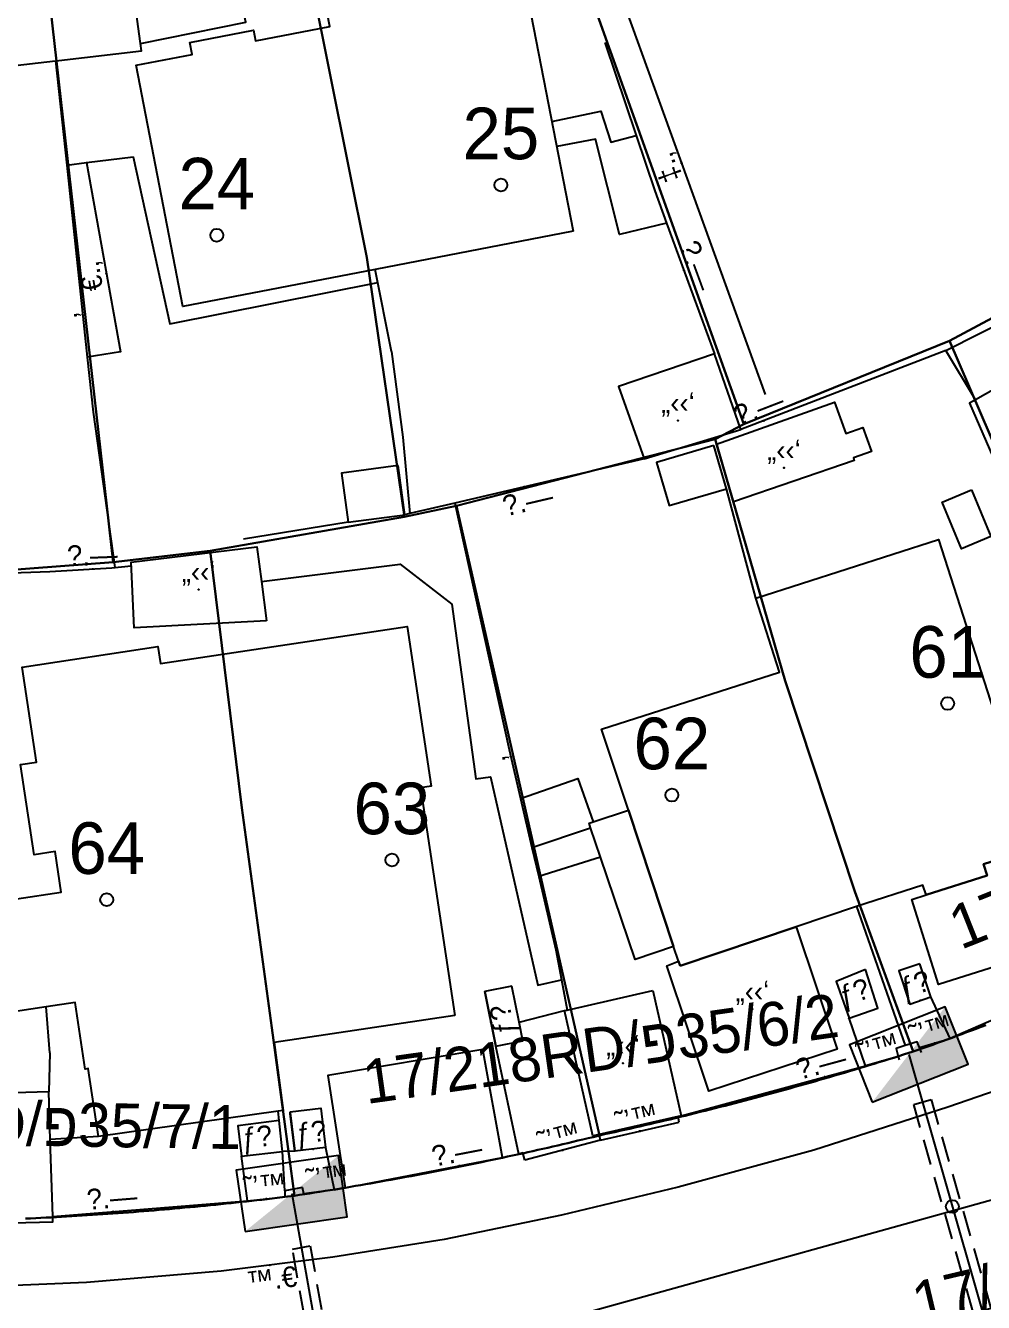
# Model space of a CAD drawing. Header units: metres. Extents: x 218299 to 220222, y 572714 to 574340.
# Drawn here: x 218865.85 to 218902.99, y 573482.52 to 573532.03 of the extents above; entities that cross this region are included whole.
import ezdxf
from ezdxf.enums import TextEntityAlignment as Align

# ---------------------------------------------------------------- set-up
doc = ezdxf.new("R2010")
doc.units = ezdxf.units.M
doc.header["$MEASUREMENT"] = 0
doc.linetypes.add('DASH15', pattern=[1.5, 1, -0.5])
for name, color, linetype in [('1602', 44, 'Continuous'), ('1603', 44, 'Continuous'), ('6151', 102, 'CABLEUNDEXIST03'), ('6261', 7, 'Continuous'), ('6701', 7, 'DASH15'), ('6916', 7, 'Continuous'), ('A_POINTS', 2, 'Continuous'), ('M2200', 253, 'Continuous'), ('M2207', 253, 'Continuous'), ('M2401', 7, 'Continuous'), ('M2404', 7, 'Continuous'), ('M2407', 253, 'Continuous'), ('M2412', 253, 'Continuous'), ('M2420', 253, 'Continuous'), ('M2601', 253, 'Continuous'), ('M2602', 253, 'Continuous'), ('M2604', 253, 'Continuous'), ('M2605', 253, 'Continuous'), ('M2612', 253, 'Continuous')]:
    doc.layers.add(name, color=color, linetype=linetype)
doc.styles.add('HEBTXT', font='HEBTXT')
doc.styles.add('MAVAT_HEBTXT', font='HEBTXT')
doc.linetypes.add('CABLEUNDEXIST03', pattern='A,3.5,[222,elecad.shx,S=0.01,R=0,X=0,Y=0],1.5', length=5)

# ---------------------------------------------------------------- blocks, each defined once
blk = doc.blocks.new('6261')
blk.add_lwpolyline([(-2, -1.2), (2, -1.2), (2, 1.2), (-2, 1.2)], close=True)
at = {"color": 0}
blk.add_solid([(2, 1.2), (-2, -1.2), (2, -1.2)], dxfattribs=at)
at = {"color": 0, "style": 'HEBTXT'}
blk.add_attdef('PIL_NAME', (2.689, 2.418), '', height=1.7, dxfattribs=at)
at = {"style": 'HEBTXT'}
blk.add_attdef('CAMUT_MONIM', (2.489, 0.218), '', height=1.7, dxfattribs=at)
at = {"color": 0, "style": 'HEBTXT', "flags": 1}
for tag, p in [('TYPE', (2.585, -1.773)), ('MAP_TYPE', (2.689, -3.782))]:
    blk.add_attdef(tag, p, '', height=1.7, dxfattribs=at)
blk = doc.blocks.new('6916')
at = {"layer": 'A_POINTS'}
blk.add_circle((0, 0), 0.25, dxfattribs=at)
at = {"color": 0, "style": 'HEBTXT'}
for tag, p in [('HTCH', (0.006, 3.527)), ('PIPE', (0.049, 1.33))]:
    blk.add_attdef(tag, text='', height=1.7, dxfattribs=at).set_placement(p, align=Align.MIDDLE_CENTER)
blk = doc.blocks.new('1603')
at = {"layer": 'A_POINTS'}
blk.add_circle((0, 0), 0.25, dxfattribs=at)
at = {"color": 0, "style": 'HEBTXT'}
blk.add_attdef('PARCEL_NUM', text='', height=2, dxfattribs=at).set_placement((0, 1), align=Align.CENTER)
at = {"color": 0, "style": 'HEBTXT', "flags": 1}
blk.add_attdef('LOT_NUM', text='', height=2, dxfattribs=at).set_placement((0, -2.5), align=Align.CENTER)
blk = doc.blocks.new('M2404')
blk.add_circle((0, 0), 0.025)
at = {"style": 'MAVAT_HEBTXT'}
blk.add_attdef('NAME', text='', height=0.8, dxfattribs=at).set_placement((0, 1.592), align=Align.MIDDLE)
blk = doc.blocks.new('M2601')
blk.add_circle((0, 0), 0.025)
at = {"style": 'MAVAT_HEBTXT'}
blk.add_attdef('NAME', text='', height=0.8, dxfattribs=at).set_placement((0, 1.592), align=Align.MIDDLE)
blk = doc.blocks.new('M2602')
blk.add_circle((0, 0), 0.025)
at = {"style": 'MAVAT_HEBTXT'}
blk.add_attdef('NAME', text='', height=0.8, dxfattribs=at).set_placement((0, 1.592), align=Align.MIDDLE)
blk = doc.blocks.new('M2604')
blk.add_circle((0, 0), 0.025)
at = {"style": 'MAVAT_HEBTXT'}
blk.add_attdef('NAME', text='', height=0.8, dxfattribs=at).set_placement((0, 1.592), align=Align.MIDDLE)
blk = doc.blocks.new('M2605')
blk.add_circle((0, 0), 0.025)
at = {"style": 'MAVAT_HEBTXT'}
blk.add_attdef('NAME', text='', height=0.8, dxfattribs=at).set_placement((0, 1.592), align=Align.MIDDLE)
blk = doc.blocks.new('M2612')
blk.add_circle((0, 0), 0.025)
at = {"style": 'MAVAT_HEBTXT'}
blk.add_attdef('NAME', text='', height=0.8, dxfattribs=at).set_placement((0, 1.592), align=Align.MIDDLE)
blk = doc.blocks.new('M2207')
blk.add_circle((0, 0), 0.025)
at = {"style": 'MAVAT_HEBTXT'}
blk.add_attdef('NAME', text='', height=0.8, dxfattribs=at).set_placement((0, 1.592), align=Align.MIDDLE)
blk = doc.blocks.new('M2412')
blk.add_circle((0, 0), 0.025)
at = {"style": 'MAVAT_HEBTXT'}
blk.add_attdef('NAME', text='', height=0.8, dxfattribs=at).set_placement((0, 1.592), align=Align.MIDDLE)
blk = doc.blocks.new('111')
at = {"layer": 'M2200'}
for points in [[(218887.091, 573524.059, 579.951), (218879.403, 573522.576, 579.951), (218871.952, 573521.138, 579.951), (218870.147, 573530.492, 579.951), (218872.307, 573530.909, 579.951), (218872.217, 573531.378, 579.951), (218874.686, 573531.854, 579.951), (218874.767, 573531.431, 579.951), (218877.652, 573531.987, 579.951), (218877.112, 573534.785, 579.779), (218882.875, 573536.022, 579.771), (218883.069, 573536.064, 579.771), (218883.069, 573536.064, 579.771), (218883.069, 573536.064, 579.771), (218883.069, 573536.064, 579.771), (218883.465, 573534.013, 579.831), (218883.465, 573534.013, 579.831), (218885.062, 573534.422, 579.831), (218885.062, 573534.422, 579.831)], [(218891.229, 573495.578, 576.179), (218891.229, 573495.578, 576.179), (218891.172, 573495.75, 576.182), (218890.98, 573496.327, 576.194), (218889.224, 573501.606, 576.298), (218888.179, 573504.747, 576.36), (218895.084, 573506.959, 576.36), (218894.163, 573509.835, 575.88), (218894.163, 573509.835, 575.88), (218901.253, 573512.107, 575.88), (218903.262, 573505.838, 575.943), (218903.264, 573505.833, 575.943), (218905.011, 573500.378, 575.998), (218905.075, 573500.179, 576), (218905.075, 573500.179, 576), (218903, 573499.514, 576.12), (218903, 573499.514, 576.12), (218903.138, 573499.083, 576.12), (218903.138, 573499.083, 576.12), (218900.765, 573498.323, 576), (218900.765, 573498.323, 576), (218900.644, 573498.701, 576), (218898.07, 573497.877, 576.063), (218895.731, 573497.091, 576.103)], [(218882.498, 573493.651, 576.6), (218875.487, 573492.597, 576.6), (218875.836, 573489.966, 575.88), (218875.65, 573489.94, 575.88), (218868.681, 573488.961, 575.88), (218868.681, 573488.961, 575.88), (218868.285, 573491.59, 576.6), (218868.159, 573491.571, 576.6), (218867.77, 573494.156, 577.56), (218866.652, 573493.988, 577.078), (218864.425, 573493.653, 576.12), (218863.784, 573497.911, 576.36), (218867.235, 573498.43, 579.48), (218866.998, 573500.006, 580.2), (218866.181, 573499.883, 580.2), (218865.655, 573503.381, 579.72), (218866.274, 573503.474, 579.72), (218865.72, 573507.157, 578.04), (218870.982, 573507.949, 578.04), (218871.081, 573507.296, 578.28), (218880.644, 573508.734, 580.44), (218881.576, 573502.536, 580.44), (218881.171, 573502.475, 580.44)]]:
    blk.add_polyline3d(points, close=True, dxfattribs=at)
at = {"layer": 'M2207'}
for points in [[(218906.441, 573519.651, 575.28), (218902.679, 573517.516, 575.28), (218902.679, 573517.516, 575.28), (218901.54, 573519.434, 576.96), (218901.54, 573519.434, 576.96), (218905.448, 573521.403, 576.96), (218905.466, 573521.372, 576.93)], [(218892.568, 573519.301, 579.54), (218892.568, 573519.301, 579.54), (218888.839, 573518.041, 579.54), (218889.831, 573515.23, 579.54), (218889.831, 573515.23, 579.54), (218893.588, 573516.364, 579.54), (218893.588, 573516.364, 579.54), (218892.568, 573519.301, 579.54)], [(218892.637, 573515.798, 576.12), (218897.223, 573517.424, 576.12), (218897.652, 573516.214, 576), (218898.322, 573516.452, 576), (218898.653, 573515.517, 576), (218897.948, 573515.267, 576), (218897.984, 573515.166, 576), (218893.306, 573513.562, 576.24)], [(218892.541, 573515.742, 575.76), (218890.311, 573515.088, 575.76), (218890.801, 573513.419, 575.7), (218893.031, 573514.073, 575.7), (218893.031, 573514.073, 575.7), (218892.541, 573515.742, 575.76)], [(218880.305, 573514.974, 578.58), (218878.108, 573514.68, 578.58), (218878.363, 573512.77, 578.58), (218878.363, 573512.77, 578.58), (218880.56, 573513.063, 578.58), (218880.56, 573513.063, 578.58), (218880.305, 573514.974, 578.58)], [(218902.533, 573514.025, 575.28), (218903.283, 573512.224, 575.28), (218902.137, 573511.747, 575.28), (218901.387, 573513.548, 575.28), (218902.533, 573514.025, 575.28)], [(218875.195, 573508.944, 576.66), (218870.07, 573508.684, 576.66), (218869.941, 573511.221, 576.9), (218874.82, 573511.815, 576.9), (218874.82, 573511.815, 576.9), (218874.996, 573510.469, 576.787)], [(218889.224, 573501.606, 576.021), (218890.98, 573496.327, 576.021), (218889.491, 573495.814, 575.976), (218888.148, 573499.782, 575.943), (218887.762, 573500.924, 575.933), (218887.701, 573501.104, 575.931), (218887.859, 573501.156, 575.941)], [(218906.933, 573496.648, 575.94), (218901.246, 573494.857, 575.94), (218900.209, 573498.148, 575.94), (218900.765, 573498.323, 575.94), (218903.138, 573499.083, 576.06), (218903, 573499.514, 576.06), (218905.075, 573500.179, 575.94), (218905.093, 573500.047, 575.94), (218905.875, 573500.298, 575.94)], [(218891.229, 573495.578, 575.999), (218895.731, 573497.091, 575.999), (218897.324, 573492.349, 575.954), (218892.341, 573490.709, 575.864), (218890.721, 573495.572, 575.954), (218891.172, 573495.75, 575.954)], [(218890.179, 573494.612, 574.98), (218891.277, 573489.755, 574.98), (218891.277, 573489.755, 574.98), (218891.152, 573489.727, 574.988), (218888.088, 573489.035, 575.203), (218887.853, 573488.981, 575.22), (218886.755, 573493.838, 575.22), (218886.755, 573493.838, 575.22), (218886.847, 573493.859, 575.213), (218890.179, 573494.612, 574.98)], [(218866.75, 573490.692, 575.7), (218866.75, 573490.692, 575.7), (218863.619, 573490.603, 575.7), (218863.311, 573490.594, 575.7), (218860.488, 573490.514, 575.7), (218860.553, 573488.232, 575.59), (218860.63, 573485.499, 575.46), (218860.63, 573485.499, 575.46), (218866.913, 573485.647, 575.46), (218866.906, 573485.859, 575.47), (218866.81, 573488.835, 575.611)]]:
    blk.add_polyline3d(points, close=True, dxfattribs=at)
at = {"layer": 'M2401'}
blk.add_polyline3d([(218905.807, 573491.54, 572.132), (218901.607, 573490.089, 572.134), (218896.414, 573488.43, 572.234), (218891.157, 573486.987, 572.374), (218886.638, 573485.905, 572.487), (218882.085, 573484.965, 572.494), (218877.771, 573484.281, 572.618), (218873.436, 573483.738, 572.734), (218868.211, 573483.299, 572.734), (218862.972, 573483.081, 572.734)], dxfattribs=at)
at = {"layer": 'M2404'}
blk.add_polyline3d([(218905.807, 573491.54, 572.132), (218901.607, 573490.089, 572.134), (218896.414, 573488.43, 572.234), (218891.157, 573486.987, 572.374), (218886.638, 573485.905, 572.487), (218882.085, 573484.965, 572.494), (218877.771, 573484.281, 572.618), (218873.436, 573483.738, 572.734), (218868.211, 573483.299, 572.734), (218862.972, 573483.081, 572.734)], dxfattribs=at)
at = {"layer": 'M2407'}
for points in [[(218870.305, 573531.339, 577.127), (218874.399, 573532.165, 577.127), (218874.215, 573532.992, 577.127), (218875.507, 573533.336, 577.127), (218875.451, 573533.709, 577.215)], [(218886.259, 573528.31, 577.335), (218888.16, 573528.714, 577.335), (218888.539, 573527.512, 577.335), (218889.525, 573527.773, 577.245)], [(218890.705, 573524.37, 577.245), (218888.88, 573523.93, 577.335), (218887.955, 573527.631, 577.38), (218886.449, 573527.341, 577.38)], [(218867.449, 573526.619, 577.155), (218868.213, 573526.715, 577.164), (218870.027, 573526.941, 577.185), (218871.444, 573520.465, 577.155), (218879.505, 573522.069, 577.277)], [(218874.996, 573510.469, 574.005), (218880.374, 573511.147, 574.005), (218882.384, 573509.602, 574.005), (218883.31, 573502.82, 574.005), (218883.876, 573502.898, 574.005), (218885.721, 573494.83, 573.825), (218886.629, 573495.033, 573.825)], [(218885.043, 573502.065, 573.681), (218887.271, 573502.834, 573.681), (218887.859, 573501.156, 573.681)], [(218885.487, 573500.164, 573.636), (218887.762, 573500.924, 573.636)], [(218888.148, 573499.782, 573.636), (218885.751, 573499.034, 573.681)], [(218866.793, 573492.201, 574.041), (218866.75, 573490.692, 574.041)], [(218884.34, 573488.147, 573.886), (218883.584, 573492.329, 573.976), (218877.578, 573491.317, 573.976), (218878.239, 573486.973, 574.039)], [(218868.681, 573488.961, 574.039), (218866.81, 573488.835, 574.039)]]:
    blk.add_polyline3d(points, dxfattribs=at)
at = {"layer": 'M2412'}
for points in [[(218900.526, 573495.651, 573.285), (218899.706, 573495.376, 573.285), (218900.136, 573494.094, 572.385), (218900.956, 573494.369, 572.385), (218900.956, 573494.369, 572.385), (218900.526, 573495.651, 573.285)], [(218898.414, 573495.429, 573.555), (218897.285, 573494.973, 573.555), (218897.78, 573493.54, 572.385), (218897.78, 573493.54, 572.385), (218898.895, 573493.932, 572.385)], [(218884.704, 573494.788, 574.005), (218884.704, 573494.788, 574.005), (218883.665, 573494.579, 574.005), (218883.665, 573494.579, 574.005), (218884.091, 573492.46, 572.655), (218884.091, 573492.46, 572.655), (218885.13, 573492.668, 572.655), (218884.986, 573493.385, 573.111), (218884.704, 573494.788, 574.005)], [(218876.108, 573489.91, 573.735), (218877.302, 573490.054, 573.735), (218877.486, 573488.531, 572.835), (218877.486, 573488.531, 572.835), (218876.292, 573488.386, 572.835), (218876.292, 573488.386, 572.835), (218876.117, 573489.83, 573.687), (218876.113, 573489.87, 573.711), (218876.108, 573489.91, 573.735)], [(218875.687, 573489.579, 573.735), (218874.083, 573489.365, 573.735), (218874.224, 573488.195, 572.925), (218874.224, 573488.195, 572.925), (218875.809, 573488.37, 572.925), (218875.801, 573488.484, 573.109)]]:
    blk.add_polyline3d(points, close=True, dxfattribs=at)
at = {"layer": 'M2420', "linetype": 'Continuous', "lineweight": -3}
blk.add_lwpolyline([(218784.91, 573498.19), (218799.09, 573491.38), (218833, 573481.62), (218860.8, 573479.62), (218884.2, 573481.19), (218908, 573487.81), (218929.09, 573498.38), (218936.2, 573503.5), (218951.5, 573513.19), (218966.91, 573529), (218976.7, 573544.88), (218985.627, 573563.641), (218988, 573565.81), (218995.09, 573587.88), (218998.81, 573618.93), (218992.8, 573643.88), (218991.2, 573657.81), (218964.91, 573706.38)], dxfattribs=at)
at = {"layer": 'M2601'}
for points in [[(218867.017, 573530.665, 578.565), (218867.449, 573526.619, 578.601), (218868.245, 573519.17, 578.666), (218868.473, 573517.04, 578.685), (218869.312, 573511.016, 578.654)], [(218880.044, 573519.392, 579.045), (218879.403, 573522.576, 579.045)], [(218880.044, 573519.392, 578.865), (218880.477, 573516.073, 578.685), (218880.752, 573513.108, 578.685)], [(218902.679, 573517.516, 575.31), (218902.448, 573517.393, 575.31), (218906.89, 573507.197, 575.13)], [(218894.163, 573509.835, 575.49), (218893.031, 573514.073, 575.49)], [(218882.502, 573513.517, 575.49), (218884.601, 573503.958, 575.49), (218885.043, 573502.065, 575.534), (218885.487, 573500.164, 575.578), (218885.751, 573499.034, 575.604), (218886.415, 573496.191, 575.67), (218886.629, 573495.033, 575.58), (218886.847, 573493.859, 575.49)], [(218898.07, 573497.877, 575.13), (218899.954, 573492.481, 574.59)], [(218875.909, 573486.854, 575.31), (218875.809, 573488.37, 575.226), (218875.809, 573488.37, 575.226), (218875.801, 573488.484, 575.22), (218875.801, 573488.484, 575.22), (218875.687, 573489.579, 575.626), (218875.65, 573489.94, 575.76)], [(218891.197, 573489.512, 574.14), (218891.152, 573489.727, 574.14)], [(218888.143, 573488.815, 574.23), (218888.088, 573489.035, 574.23)], [(218885.205, 573488.036, 574.23), (218885.128, 573488.319, 574.23), (218884.973, 573488.269, 574.23)], [(218876.585, 573486.975, 574.95), (218875.909, 573486.854, 574.95), (218875.909, 573486.854, 574.95)], [(218875.909, 573486.854, 575.31), (218875.911, 573486.613, 575.31)], [(218876.641, 573486.74, 574.32), (218876.585, 573486.975, 574.32)]]:
    blk.add_polyline3d(points, dxfattribs=at)
at = {"layer": 'M2602'}
for points in [[(218868.213, 573526.715, 577.365), (218869.531, 573519.381, 577.275), (218868.245, 573519.17, 577.26)], [(218866.793, 573492.201, 574.671), (218866.793, 573492.201, 574.671), (218866.652, 573493.988, 574.671)], [(218900.586, 573492.216, 573.87), (218900.511, 573492.406, 573.87), (218900.421, 573492.634, 573.87), (218899.954, 573492.481, 573.87), (218899.612, 573492.37, 573.87), (218899.69, 573492.064, 573.87), (218899.724, 573491.933, 573.87)], [(218876.113, 573489.87, 573.96), (218876.292, 573488.386, 573.96), (218875.809, 573488.37, 573.96)]]:
    blk.add_polyline3d(points, dxfattribs=at)
at = {"layer": 'M2604'}
blk.add_polyline3d([(218888.046, 573535.676, 578.19), (218894.523, 573517.728, 578.01)], dxfattribs=at)
at = {"layer": 'M2605'}
for points in [[(218862.275, 573530.109, 577.125), (218865.11, 573530.441, 577.125), (218867.017, 573530.665, 577.125), (218867.149, 573530.68, 577.125), (218870.343, 573531.055, 577.125), (218870.305, 573531.339, 577.127), (218869.667, 573536.066, 577.155), (218869.667, 573536.066, 577.155), (218874.856, 573536.829, 577.275), (218874.856, 573536.829, 577.275), (218875.451, 573533.709, 577.215)], [(218888.317, 573531.379, 577.245), (218889.525, 573527.773, 577.245), (218890.246, 573525.62, 577.245), (218890.705, 573524.37, 577.245), (218892.568, 573519.301, 577.245)], [(218901.54, 573519.434, 576.885), (218893.588, 573516.364, 576.885)], [(218889.831, 573515.23, 576.885), (218882.502, 573513.517, 576.885), (218880.752, 573513.108, 576.885), (218880.752, 573513.108, 576.885), (218880.56, 573513.063, 576.885)], [(218878.363, 573512.77, 576.885), (218874.303, 573512.116, 576.885)], [(218860.355, 573510.712, 576.525), (218862.728, 573510.716, 576.525), (218866.79, 573510.862, 576.525), (218869.195, 573511.003, 576.525), (218869.195, 573511.003, 576.525)], [(218869.195, 573511.003, 576.795), (218869.948, 573511.089, 576.795)], [(218908.65, 573495.787, 573.15), (218901.699, 573492.754, 573.15), (218900.956, 573494.369, 573.15)], [(218884.091, 573492.46, 573.87), (218883.665, 573494.579, 574.05)], [(218884.986, 573493.385, 573.87), (218884.704, 573494.788, 574.05)], [(218884.986, 573493.385, 573.87), (218886.755, 573493.838, 573.87)], [(218891.277, 573489.755, 573.51), (218898.417, 573491.697, 573.51), (218897.78, 573493.54, 573.51)], [(218877.486, 573488.531, 574.05), (218877.82, 573486.892, 574.05), (218877.82, 573486.892, 574.05), (218878.239, 573486.973, 574.039), (218884.34, 573488.147, 573.886), (218884.973, 573488.269, 573.87), (218884.973, 573488.269, 573.87), (218884.091, 573492.46, 573.87)], [(218866.906, 573485.859, 574.05), (218874.461, 573486.466, 574.05), (218874.461, 573486.466, 574.05), (218874.224, 573488.195, 574.05)]]:
    blk.add_polyline3d(points, dxfattribs=at)
at = {"layer": 'M2612'}
for points in [[(218900.511, 573492.406, 573.87), (218901.699, 573492.754, 573.87), (218901.699, 573492.754, 573.87)], [(218899.69, 573492.064, 574.32), (218898.417, 573491.697, 574.32), (218898.417, 573491.697, 574.32)], [(218888.143, 573488.815, 574.23), (218891.197, 573489.512, 574.14)], [(218888.143, 573488.815, 574.23), (218885.205, 573488.036, 574.23)], [(218877.82, 573486.892, 574.32), (218876.641, 573486.74, 574.32)], [(218874.461, 573486.466, 575.22), (218875.911, 573486.613, 575.22), (218875.911, 573486.613, 575.22)]]:
    blk.add_polyline3d(points, dxfattribs=at)
at = {"layer": 'M2207'}
ref = blk.add_blockref('M2207', (218891.148, 573516.713), dxfattribs=dict(at, xscale=0.5, yscale=0.5, zscale=0.5))
ref.add_attrib('NAME', '„‹‹‘', dxfattribs={"layer": '0', "height": 0.8, "style": 'MAVAT_HEBTXT'}).set_placement((218891.148, 573517.338), align=Align.MIDDLE)
ref = blk.add_blockref('M2207', (218895.258, 573514.881), dxfattribs=dict(at, xscale=0.5, yscale=0.5, zscale=0.5))
ref.add_attrib('NAME', '„‹‹‘', dxfattribs={"layer": '0', "height": 0.8, "style": 'MAVAT_HEBTXT'}).set_placement((218895.258, 573515.506), align=Align.MIDDLE)
ref = blk.add_blockref('M2207', (218872.562, 573510.161), dxfattribs=dict(at, xscale=0.5, yscale=0.5, zscale=0.5))
ref.add_attrib('NAME', '„‹‹‘', dxfattribs={"layer": '0', "height": 0.8, "style": 'MAVAT_HEBTXT'}).set_placement((218872.562, 573510.786), align=Align.MIDDLE)
ref = blk.add_blockref('M2207', (218894.035, 573493.899), dxfattribs=dict(at, xscale=0.5, yscale=0.5, zscale=0.5))
ref.add_attrib('NAME', '„‹‹‘', dxfattribs={"layer": '0', "height": 0.8, "style": 'MAVAT_HEBTXT'}).set_placement((218894.035, 573494.524), align=Align.MIDDLE)
ref = blk.add_blockref('M2207', (218889.016, 573491.797), dxfattribs=dict(at, xscale=0.5, yscale=0.5, zscale=0.5))
ref.add_attrib('NAME', '„‹‹‘', dxfattribs={"layer": '0', "height": 0.8, "style": 'MAVAT_HEBTXT'}).set_placement((218889.016, 573492.422), align=Align.MIDDLE)
at = {"layer": 'M2404'}
ref = blk.add_blockref('M2404', (218875.322, 573483.974), dxfattribs=dict(at, xscale=0.5, yscale=0.5, zscale=0.5))
ref.add_attrib('NAME', '™.€', dxfattribs={"layer": '0', "height": 0.8, "rotation": 7.134, "style": 'MAVAT_HEBTXT'}).set_placement((218875.39, 573483.428), align=Align.MIDDLE)
at = {"layer": 'M2412'}
ref = blk.add_blockref('M2412', (218897.785, 573493.542), dxfattribs=dict(at, xscale=0.5, yscale=0.5, zscale=0.5))
ref.add_attrib('NAME', 'ƒ\x8e', dxfattribs={"layer": '0', "height": 0.8, "rotation": 19.3496, "style": 'MAVAT_HEBTXT'}).set_placement((218898.009, 573494.444), align=Align.MIDDLE)
ref = blk.add_blockref('M2412', (218900.534, 573494.227), dxfattribs=dict(at, xscale=0.5, yscale=0.5, zscale=0.5))
ref.add_attrib('NAME', 'ƒ\x8e', dxfattribs={"layer": '0', "height": 0.8, "rotation": 18.5323, "style": 'MAVAT_HEBTXT'}).set_placement((218900.359, 573494.749), align=Align.MIDDLE)
ref = blk.add_blockref('M2412', (218883.905, 573493.387), dxfattribs=dict(at, xscale=0.5, yscale=0.5, zscale=0.5))
ref.add_attrib('NAME', 'ƒ\x8e', dxfattribs={"layer": '0', "height": 0.8, "rotation": 101.3715, "style": 'MAVAT_HEBTXT'}).set_placement((218884.444, 573493.495), align=Align.MIDDLE)
ref = blk.add_blockref('M2412', (218874.238, 573488.196), dxfattribs=dict(at, xscale=0.5, yscale=0.5, zscale=0.5))
ref.add_attrib('NAME', 'ƒ\x8e', dxfattribs={"layer": '0', "height": 0.8, "rotation": 6.3254, "style": 'MAVAT_HEBTXT'}).set_placement((218874.831, 573488.837), align=Align.MIDDLE)
ref = blk.add_blockref('M2412', (218876.998, 573488.472), dxfattribs=dict(at, xscale=0.5, yscale=0.5, zscale=0.5))
ref.add_attrib('NAME', 'ƒ\x8e', dxfattribs={"layer": '0', "height": 0.8, "rotation": 6.8937, "style": 'MAVAT_HEBTXT'}).set_placement((218876.932, 573489.018), align=Align.MIDDLE)
at = {"layer": 'M2601'}
ref = blk.add_blockref('M2601', (218868.068, 573520.829), dxfattribs=dict(at, xscale=0.5, yscale=0.5, zscale=0.5))
ref.add_attrib('NAME', '‚', dxfattribs={"layer": '0', "height": 0.8, "rotation": 96.1012, "style": 'MAVAT_HEBTXT'}).set_placement((218867.521, 573520.77), align=Align.MIDDLE)
ref = blk.add_blockref('M2601', (218884.666, 573503.681), dxfattribs=dict(at, xscale=0.5, yscale=0.5, zscale=0.5))
ref.add_attrib('NAME', '‚', dxfattribs={"layer": '0', "height": 0.8, "rotation": 103.1407, "style": 'MAVAT_HEBTXT'}).set_placement((218884.13, 573503.556), align=Align.MIDDLE)
at = {"layer": 'M2602'}
ref = blk.add_blockref('M2602', (218868.987, 573522.407), dxfattribs=dict(at, xscale=0.5, yscale=0.5, zscale=0.5))
ref.add_attrib('NAME', '€.‚', dxfattribs={"layer": '0', "height": 0.8, "rotation": 100.1871, "style": 'MAVAT_HEBTXT'}).set_placement((218868.446, 573522.31), align=Align.MIDDLE)
at = {"layer": 'M2604'}
ref = blk.add_blockref('M2604', (218891.285, 573526.702), dxfattribs=dict(at, xscale=0.5, yscale=0.5, zscale=0.5))
ref.add_attrib('NAME', '‡.‚', dxfattribs={"layer": '0', "height": 0.8, "rotation": 109.8434, "style": 'MAVAT_HEBTXT'}).set_placement((218890.767, 573526.516), align=Align.MIDDLE)
at = {"layer": 'M2605'}
ref = blk.add_blockref('M2605', (218891.379, 573522.537), dxfattribs=dict(at, xscale=0.5, yscale=0.5, zscale=0.5))
ref.add_attrib('NAME', '\x9a.—', dxfattribs={"layer": '0', "height": 0.8, "rotation": 290.1776, "style": 'MAVAT_HEBTXT'}).set_placement((218891.896, 573522.726), align=Align.MIDDLE)
ref = blk.add_blockref('M2605', (218894.475, 573516.707), dxfattribs=dict(at, xscale=0.5, yscale=0.5, zscale=0.5))
ref.add_attrib('NAME', '\x9a.—', dxfattribs={"layer": '0', "height": 0.8, "rotation": 21.1102, "style": 'MAVAT_HEBTXT'}).set_placement((218894.277, 573517.22), align=Align.MIDDLE)
ref = blk.add_blockref('M2605', (218885.196, 573514.147), dxfattribs=dict(at, xscale=0.5, yscale=0.5, zscale=0.5))
ref.add_attrib('NAME', '\x9a.—', dxfattribs={"layer": '0', "height": 0.8, "rotation": 13.1573, "style": 'MAVAT_HEBTXT'}).set_placement((218885.321, 573513.611), align=Align.MIDDLE)
ref = blk.add_blockref('M2605', (218868.461, 573510.96), dxfattribs=dict(at, xscale=0.5, yscale=0.5, zscale=0.5))
ref.add_attrib('NAME', '\x9a.—', dxfattribs={"layer": '0', "height": 0.8, "rotation": 2.0503, "style": 'MAVAT_HEBTXT'}).set_placement((218868.441, 573511.509), align=Align.MIDDLE)
ref = blk.add_blockref('M2605', (218896.834, 573491.266), dxfattribs=dict(at, xscale=0.5, yscale=0.5, zscale=0.5))
ref.add_attrib('NAME', '\x9a.—', dxfattribs={"layer": '0', "height": 0.8, "rotation": 15.2118, "style": 'MAVAT_HEBTXT'}).set_placement((218896.689, 573491.797), align=Align.MIDDLE)
ref = blk.add_blockref('M2605', (218882.678, 573487.827), dxfattribs=dict(at, xscale=0.5, yscale=0.5, zscale=0.5))
ref.add_attrib('NAME', '\x9a.—', dxfattribs={"layer": '0', "height": 0.8, "rotation": 10.892, "style": 'MAVAT_HEBTXT'}).set_placement((218882.574, 573488.367), align=Align.MIDDLE)
ref = blk.add_blockref('M2605', (218869.247, 573486.047), dxfattribs=dict(at, xscale=0.5, yscale=0.5, zscale=0.5))
ref.add_attrib('NAME', '\x9a.—', dxfattribs={"layer": '0', "height": 0.8, "rotation": 4.5929, "style": 'MAVAT_HEBTXT'}).set_placement((218869.203, 573486.595), align=Align.MIDDLE)
at = {"layer": 'M2612'}
ref = blk.add_blockref('M2612', (218901.105, 573492.58), dxfattribs=dict(at, xscale=0.5, yscale=0.5, zscale=0.5))
ref.add_attrib('NAME', '˜’™', dxfattribs={"layer": '0', "height": 0.8, "rotation": 16.3396, "style": 'MAVAT_HEBTXT'}).set_placement((218900.95, 573493.108), align=Align.MIDDLE)
ref = blk.add_blockref('M2612', (218899.054, 573491.881), dxfattribs=dict(at, xscale=0.5, yscale=0.5, zscale=0.5))
ref.add_attrib('NAME', '˜’™', dxfattribs={"layer": '0', "height": 0.8, "rotation": 16.1021, "style": 'MAVAT_HEBTXT'}).set_placement((218898.901, 573492.409), align=Align.MIDDLE)
ref = blk.add_blockref('M2612', (218889.67, 573489.163), dxfattribs=dict(at, xscale=0.5, yscale=0.5, zscale=0.5))
ref.add_attrib('NAME', '˜’™', dxfattribs={"layer": '0', "height": 0.8, "rotation": 12.8462, "style": 'MAVAT_HEBTXT'}).set_placement((218889.548, 573489.699), align=Align.MIDDLE)
ref = blk.add_blockref('M2612', (218886.674, 573488.426), dxfattribs=dict(at, xscale=0.5, yscale=0.5, zscale=0.5))
ref.add_attrib('NAME', '˜’™', dxfattribs={"layer": '0', "height": 0.8, "rotation": 14.8505, "style": 'MAVAT_HEBTXT'}).set_placement((218886.533, 573488.957), align=Align.MIDDLE)
ref = blk.add_blockref('M2612', (218877.231, 573486.816), dxfattribs=dict(at, xscale=0.5, yscale=0.5, zscale=0.5))
ref.add_attrib('NAME', '˜’™', dxfattribs={"layer": '0', "height": 0.8, "rotation": 7.3688, "style": 'MAVAT_HEBTXT'}).set_placement((218877.56, 573487.41, -0.82), align=Align.MIDDLE)
ref = blk.add_blockref('M2612', (218875.186, 573486.539), dxfattribs=dict(at, xscale=0.5, yscale=0.5, zscale=0.5))
ref.add_attrib('NAME', '˜’™', dxfattribs={"layer": '0', "height": 0.8, "rotation": 5.7698, "style": 'MAVAT_HEBTXT'}).set_placement((218875.131, 573487.087), align=Align.MIDDLE)

msp = doc.modelspace()

# ---------------------------------------------------------------- linework, layer by layer
at = {"layer": '1602'}
for points in [[(218885.38, 573539.85), (218893.7, 573516.57), (218892.59, 573516), (218882.56, 573513.41), (218880.55, 573512.98), (218879.09, 573523.04), (218876.24, 573537.21)], [(218910.21, 573524.37), (218901.67, 573519.8), (218893.7, 573516.57), (218885.38, 573539.85)], [(218876.24, 573537.21), (218879.09, 573523.04), (218880.55, 573512.98), (218873.01, 573511.66), (218869.25, 573511.22), (218866.49, 573535.69)], [(218865.7574, 573535.6155), (218865.9565, 573535.6351), (218866.1555, 573535.6552), (218866.49, 573535.69), (218869.25, 573511.22), (218862.94, 573510.75)], [(218911.57, 573496.81), (218901.67, 573519.8), (218910.21, 573524.37)], [(218903.0891, 573493.2759), (218902.9019, 573493.2055), (218902.7145, 573493.1354), (218902.5271, 573493.0656), (218902.3396, 573492.9961), (218902.152, 573492.9269), (218901.9642, 573492.8579), (218901.7764, 573492.7892), (218901.5884, 573492.7208), (218901.4004, 573492.6527), (218901.2123, 573492.5849), (218901.024, 573492.5173), (218900.8357, 573492.4501), (218900.6472, 573492.3831), (218900.4587, 573492.3164), (218900.27, 573492.25), (218898.01, 573498.46), (218895.3, 573506.62), (218892.59, 573516), (218893.7, 573516.57), (218901.67, 573519.8), (218911.57, 573496.81)], [(218862.94, 573510.75), (218869.25, 573511.22), (218873.01, 573511.66), (218874.24, 573501.7), (218875.4, 573493.17), (218876.28, 573486.66), (218876.0101, 573486.6266), (218875.8116, 573486.6023), (218875.613, 573486.5784), (218875.4144, 573486.5547), (218875.2158, 573486.5314), (218875.0171, 573486.5083), (218874.8184, 573486.4856), (218874.6197, 573486.4632), (218874.4209, 573486.441), (218874.2221, 573486.4192), (218874.0232, 573486.3976), (218873.8244, 573486.3764), (218873.6255, 573486.3554), (218873.4265, 573486.3348), (218873.2276, 573486.3144), (218873.0286, 573486.2943), (218872.8296, 573486.2746), (218872.6305, 573486.2551), (218872.4314, 573486.236), (218872.2323, 573486.2171), (218872.0332, 573486.1986), (218871.834, 573486.1803), (218871.6348, 573486.1623), (218871.4356, 573486.1447), (218871.2364, 573486.1273), (218871.0371, 573486.1103), (218870.8378, 573486.0935), (218870.6385, 573486.0771), (218870.4391, 573486.0609), (218870.2398, 573486.045), (218870.0404, 573486.0295), (218869.841, 573486.0142), (218869.6415, 573485.9992), (218869.4421, 573485.9846), (218869.2426, 573485.9702), (218869.0431, 573485.9562), (218868.8435, 573485.9424), (218868.644, 573485.9289), (218868.4444, 573485.9158), (218868.2448, 573485.9029), (218868.0452, 573485.8904), (218867.8456, 573485.8781), (218867.646, 573485.8661), (218867.4463, 573485.8545), (218867.2466, 573485.8431), (218867.0469, 573485.8321), (218866.8472, 573485.8213), (218866.6475, 573485.8108), (218866.4478, 573485.8007), (218866.248, 573485.7908), (218866.0482, 573485.7813), (218865.8484, 573485.772)], [(218865.8484, 573485.772), (218866.0482, 573485.7813), (218866.248, 573485.7908), (218866.4478, 573485.8007), (218866.6475, 573485.8108), (218866.8472, 573485.8213), (218867.0469, 573485.8321), (218867.2466, 573485.8431), (218867.4463, 573485.8545), (218867.646, 573485.8661), (218867.8456, 573485.8781), (218868.0452, 573485.8904), (218868.2448, 573485.9029), (218868.4444, 573485.9158), (218868.644, 573485.9289), (218868.8435, 573485.9424), (218869.0431, 573485.9562), (218869.2426, 573485.9702), (218869.4421, 573485.9846), (218869.6415, 573485.9992), (218869.841, 573486.0142), (218870.0404, 573486.0295), (218870.2398, 573486.045), (218870.4391, 573486.0609), (218870.6385, 573486.0771), (218870.8378, 573486.0935), (218871.0371, 573486.1103), (218871.2364, 573486.1273), (218871.4356, 573486.1447), (218871.6348, 573486.1623), (218871.834, 573486.1803), (218872.0332, 573486.1986), (218872.2323, 573486.2171), (218872.4314, 573486.236), (218872.6305, 573486.2551), (218872.8296, 573486.2746), (218873.0286, 573486.2943), (218873.2276, 573486.3144), (218873.4265, 573486.3348), (218873.6255, 573486.3554), (218873.8244, 573486.3764), (218874.0232, 573486.3976), (218874.2221, 573486.4192), (218874.4209, 573486.441), (218874.6197, 573486.4632), (218874.8184, 573486.4856), (218875.0171, 573486.5083), (218875.2158, 573486.5314), (218875.4144, 573486.5547), (218875.613, 573486.5784), (218875.8116, 573486.6023), (218876.0101, 573486.6266), (218876.28, 573486.66), (218876.4777, 573486.69), (218876.6754, 573486.7203), (218876.8731, 573486.751), (218877.0707, 573486.7819), (218877.2682, 573486.8131), (218877.4657, 573486.8446), (218877.6632, 573486.8764), (218877.8606, 573486.9085), (218878.0579, 573486.9409), (218878.2552, 573486.9736), (218878.4525, 573487.0066), (218878.6497, 573487.0399), (218878.8469, 573487.0735), (218879.044, 573487.1073), (218879.241, 573487.1415), (218879.438, 573487.176), (218879.635, 573487.2108), (218879.8319, 573487.2458), (218880.0288, 573487.2812), (218880.2255, 573487.3169), (218880.4223, 573487.3528), (218880.619, 573487.3891), (218880.8156, 573487.4256), (218881.0122, 573487.4625), (218881.2087, 573487.4996), (218881.4052, 573487.537), (218881.6016, 573487.5748), (218881.7979, 573487.6128), (218881.9942, 573487.6511), (218882.1905, 573487.6897), (218882.3866, 573487.7286), (218882.5828, 573487.7678), (218882.7788, 573487.8073), (218882.9748, 573487.8471), (218883.1708, 573487.8872), (218883.3666, 573487.9276), (218883.5625, 573487.9683), (218883.7582, 573488.0092), (218883.9539, 573488.0505), (218884.1496, 573488.0921), (218884.3451, 573488.1339), (218884.5406, 573488.1761), (218884.7361, 573488.2185), (218884.9315, 573488.2612), (218885.1268, 573488.3043), (218885.322, 573488.3476), (218885.5172, 573488.3912), (218885.7123, 573488.4351), (218885.9074, 573488.4793), (218886.1024, 573488.5238), (218886.2973, 573488.5686), (218886.4921, 573488.6137), (218886.6869, 573488.6591), (218886.8816, 573488.7048), (218887.0763, 573488.7507), (218887.2709, 573488.797), (218887.4654, 573488.8435), (218887.6598, 573488.8904), (218887.8542, 573488.9375), (218888.11, 573489), (218888.3054, 573489.0426), (218888.5008, 573489.0855), (218888.696, 573489.1286), (218888.8913, 573489.1721), (218889.0864, 573489.2159), (218889.2815, 573489.2599), (218889.4765, 573489.3043), (218889.6715, 573489.3489), (218889.8664, 573489.3939), (218890.0612, 573489.4391), (218890.2559, 573489.4846), (218890.4506, 573489.5304), (218890.6452, 573489.5765), (218890.8398, 573489.6229), (218891.0342, 573489.6696), (218891.2287, 573489.7166), (218891.423, 573489.7639), (218891.6172, 573489.8114), (218891.8114, 573489.8593), (218892.0056, 573489.9075), (218892.1996, 573489.9559), (218892.3936, 573490.0046), (218892.5875, 573490.0537), (218892.7813, 573490.103), (218892.975, 573490.1526), (218893.1687, 573490.2025), (218893.3623, 573490.2527), (218893.5558, 573490.3032), (218893.7493, 573490.354), (218893.9427, 573490.405), (218894.1359, 573490.4564), (218894.3292, 573490.508), (218894.5223, 573490.56), (218894.7154, 573490.6122), (218894.9083, 573490.6647), (218895.1012, 573490.7175), (218895.2941, 573490.7706), (218895.4868, 573490.824), (218895.6795, 573490.8777), (218895.8721, 573490.9317), (218896.0646, 573490.9859), (218896.257, 573491.0405), (218896.4493, 573491.0953), (218896.6416, 573491.1504), (218896.8337, 573491.2058), (218897.0258, 573491.2615), (218897.2178, 573491.3175), (218897.4097, 573491.3738), (218897.6016, 573491.4304), (218897.7933, 573491.4872), (218897.985, 573491.5444), (218898.1766, 573491.6018), (218898.368, 573491.6595), (218898.5594, 573491.7175), (218898.7508, 573491.7758), (218898.942, 573491.8344), (218899.1331, 573491.8933), (218899.3242, 573491.9525), (218899.5151, 573492.0119), (218899.706, 573492.0716), (218899.8968, 573492.1317), (218900.27, 573492.25), (218900.4587, 573492.3164), (218900.6472, 573492.3831), (218900.8357, 573492.4501), (218901.024, 573492.5173), (218901.2123, 573492.5849), (218901.4004, 573492.6527), (218901.5884, 573492.7208), (218901.7764, 573492.7892), (218901.9642, 573492.8579), (218902.152, 573492.9269), (218902.3396, 573492.9961), (218902.5271, 573493.0656), (218902.7145, 573493.1354), (218902.9019, 573493.2055), (218903.0891, 573493.2759)]]:
    msp.add_lwpolyline(points, dxfattribs=at)
for points in [[(218898.01, 573498.46), (218900.27, 573492.25), (218899.8968, 573492.1317), (218899.706, 573492.0716), (218899.5151, 573492.0119), (218899.3242, 573491.9525), (218899.1331, 573491.8933), (218898.942, 573491.8344), (218898.7508, 573491.7758), (218898.5594, 573491.7175), (218898.368, 573491.6595), (218898.1766, 573491.6018), (218897.985, 573491.5444), (218897.7933, 573491.4872), (218897.6016, 573491.4304), (218897.4097, 573491.3738), (218897.2178, 573491.3175), (218897.0258, 573491.2615), (218896.8337, 573491.2058), (218896.6416, 573491.1504), (218896.4493, 573491.0953), (218896.257, 573491.0405), (218896.0646, 573490.9859), (218895.8721, 573490.9317), (218895.6795, 573490.8777), (218895.4868, 573490.824), (218895.2941, 573490.7706), (218895.1012, 573490.7175), (218894.9083, 573490.6647), (218894.7154, 573490.6122), (218894.5223, 573490.56), (218894.3292, 573490.508), (218894.1359, 573490.4564), (218893.9427, 573490.405), (218893.7493, 573490.354), (218893.5558, 573490.3032), (218893.3623, 573490.2527), (218893.1687, 573490.2025), (218892.975, 573490.1526), (218892.7813, 573490.103), (218892.5875, 573490.0537), (218892.3936, 573490.0046), (218892.1996, 573489.9559), (218892.0056, 573489.9075), (218891.8114, 573489.8593), (218891.6172, 573489.8114), (218891.423, 573489.7639), (218891.2287, 573489.7166), (218891.0342, 573489.6696), (218890.8398, 573489.6229), (218890.6452, 573489.5765), (218890.4506, 573489.5304), (218890.2559, 573489.4846), (218890.0612, 573489.4391), (218889.8664, 573489.3939), (218889.6715, 573489.3489), (218889.4765, 573489.3043), (218889.2815, 573489.2599), (218889.0864, 573489.2159), (218888.8913, 573489.1721), (218888.696, 573489.1286), (218888.5008, 573489.0855), (218888.3054, 573489.0426), (218888.11, 573489), (218882.56, 573513.41), (218892.59, 573516), (218895.3, 573506.62)], [(218882.56, 573513.41), (218888.11, 573489), (218887.8542, 573488.9375), (218887.6598, 573488.8904), (218887.4654, 573488.8435), (218887.2709, 573488.797), (218887.0763, 573488.7507), (218886.8816, 573488.7048), (218886.6869, 573488.6591), (218886.4921, 573488.6137), (218886.2973, 573488.5686), (218886.1024, 573488.5238), (218885.9074, 573488.4793), (218885.7123, 573488.4351), (218885.5172, 573488.3912), (218885.322, 573488.3476), (218885.1268, 573488.3043), (218884.9315, 573488.2612), (218884.7361, 573488.2185), (218884.5406, 573488.1761), (218884.3451, 573488.1339), (218884.1496, 573488.0921), (218883.9539, 573488.0505), (218883.7582, 573488.0092), (218883.5625, 573487.9683), (218883.3666, 573487.9276), (218883.1708, 573487.8872), (218882.9748, 573487.8471), (218882.7788, 573487.8073), (218882.5828, 573487.7678), (218882.3866, 573487.7286), (218882.1905, 573487.6897), (218881.9942, 573487.6511), (218881.7979, 573487.6128), (218881.6016, 573487.5748), (218881.4052, 573487.537), (218881.2087, 573487.4996), (218881.0122, 573487.4625), (218880.8156, 573487.4256), (218880.619, 573487.3891), (218880.4223, 573487.3528), (218880.2255, 573487.3169), (218880.0288, 573487.2812), (218879.8319, 573487.2458), (218879.635, 573487.2108), (218879.438, 573487.176), (218879.241, 573487.1415), (218879.044, 573487.1073), (218878.8469, 573487.0735), (218878.6497, 573487.0399), (218878.4525, 573487.0066), (218878.2552, 573486.9736), (218878.0579, 573486.9409), (218877.8606, 573486.9085), (218877.6632, 573486.8764), (218877.4657, 573486.8446), (218877.2682, 573486.8131), (218877.0707, 573486.7819), (218876.8731, 573486.751), (218876.6754, 573486.7203), (218876.4777, 573486.69), (218876.28, 573486.66), (218875.4, 573493.17), (218874.24, 573501.7), (218873.01, 573511.66), (218880.55, 573512.98)]]:
    msp.add_lwpolyline(points, close=True, dxfattribs=at)
at = {"layer": '6151'}
msp.add_lwpolyline([(218900.0964, 573492.138), (218902.9471, 573482.1966), (218897.4542, 573480.6568), (218897.9059, 573477.8887)], dxfattribs=at)
at = {"layer": '6151', "flags": 128}
msp.add_lwpolyline([(218876.1717, 573486.7464), (218878.4784, 573473.7552)], dxfattribs=at)
at = {"layer": '6701'}
for points in [[(218903.284, 573482.293), (218902.611, 573482.1), (218900.29, 573490.194), (218900.963, 573490.387)], [(218876.199, 573484.591), (218876.888, 573484.713), (218878.4, 573476.199), (218877.711, 573476.076)]]:
    msp.add_lwpolyline(points, close=True, dxfattribs=at)

# ---------------------------------------------------------------- block references
msp.add_blockref('111', (0, 0))
at = {"layer": '1603'}
for p, values in [((218884.2812, 573525.847), {'PARCEL_NUM': '25'}), ((218873.2677, 573523.9005), {'PARCEL_NUM': '24'}), ((218901.6054, 573505.7455), {'PARCEL_NUM': '61'}), ((218890.912, 573502.1952), {'PARCEL_NUM': '62'}), ((218880.056, 573499.6769), {'PARCEL_NUM': '63'}), ((218869.0013, 573498.1393), {'PARCEL_NUM': '64'})]:
    msp.add_blockref('1603', p, dxfattribs=at).add_auto_attribs(values)
at = {"layer": '6261'}
ref = msp.add_blockref('6261', (218900.0964, 573492.138), dxfattribs=dict(at, rotation=21.60999999999333))
ref.add_attrib('PIL_NAME', '17/218RD/פ35/5/1', (218902.1079, 573496.1855), dxfattribs={"layer": '0', "color": 0, "height": 1.7, "rotation": 21.61, "style": 'HEBTXT'})
ref = msp.add_blockref('6261', (218876.1717, 573486.7464), dxfattribs=dict(at, rotation=8.119999999997495))
ref.add_attrib('PIL_NAME', '17/218RD/פ35/6/2', (218879.0718, 573490.213), dxfattribs={"layer": '0', "color": 0, "height": 1.7, "rotation": 8.12, "style": 'HEBTXT'})
ref = msp.add_blockref('6261', (218852.2152, 573485.7964), dxfattribs=dict(at, rotation=359.0799999998891))
ref.add_attrib('PIL_NAME', '17/218RD/פ35/7/1', (218855.624, 573488.7642), dxfattribs={"layer": '0', "color": 0, "height": 1.7, "rotation": 359.08, "style": 'HEBTXT'})
ref = msp.add_blockref('6261', (218897.9059, 573477.8887), dxfattribs=dict(at, rotation=13.32999999999589))
ref.add_attrib('PIL_NAME', '17/218RD/פ35/5', (218900.4793, 573481.6043), dxfattribs={"layer": '0', "color": 0, "height": 1.7, "rotation": 13.33, "style": 'HEBTXT'})
at = {"layer": '6916', "rotation": 286.0005}
msp.add_blockref('6916', (218901.787, 573486.2435), dxfattribs=at)

doc.saveas('drawing.dxf')
